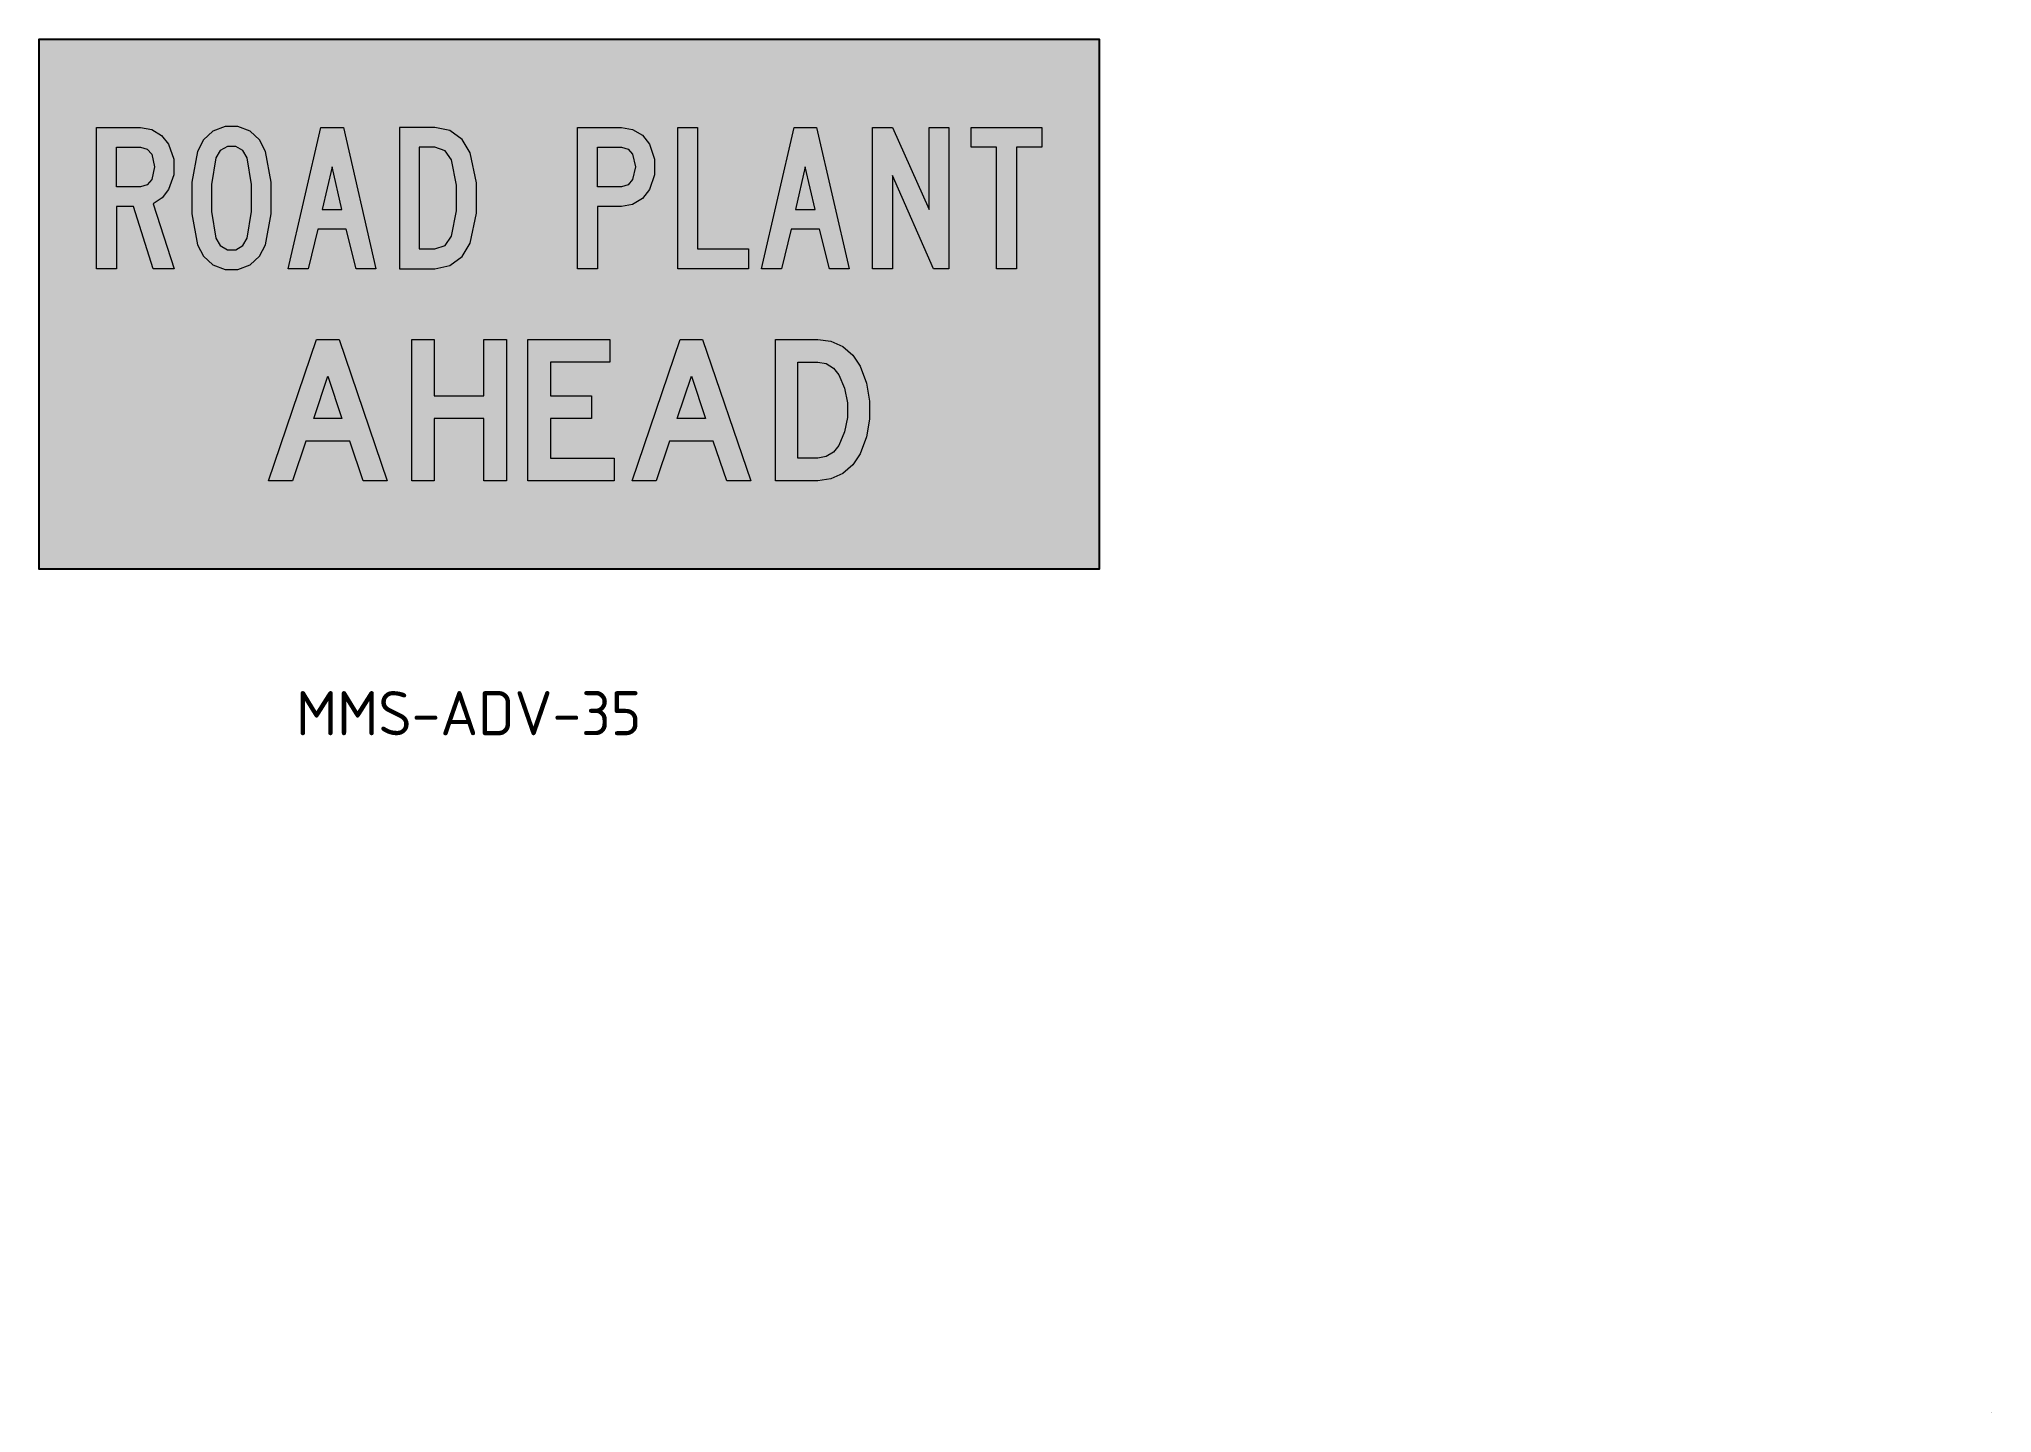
# Model space of a CAD drawing. Extents: x 138 to 359, y 73 to 229.
import ezdxf

# ---------------------------------------------------------------- set-up
doc = ezdxf.new("R2010")
doc.units = 0
for name, color, linetype in [('L25', 1, 'CONTINUOUS'), ('TBLK18', 4, 'CONTINUOUS'), ('yellow', 50, 'CONTINUOUS')]:
    doc.layers.add(name, color=color, linetype=linetype)
doc.styles.add('ISO', font='iso3098b.shx')

msp = doc.modelspace()

# ---------------------------------------------------------------- hatches: boundary and pattern name
at = {"layer": 'L25'}
h = msp.add_hatch(color=256, dxfattribs=at)
h.paths.add_polyline_path([(179.13, 202.65), (183.13, 202.65), (184.83, 203.01), (186.24, 204.02), (187.13, 205.53), (187.87, 208.92), (187.87, 212.38), (187.13, 215.77), (186.24, 217.28), (184.83, 218.29), (183.13, 218.65), (179.13, 218.65)])
h.paths.add_polyline_path([(181.37, 204.89), (183.13, 204.89), (184.33, 205.29), (185.04, 206.33), (185.59, 209.19), (185.59, 212.1), (185.04, 214.97), (184.33, 216), (183.13, 216.41), (181.37, 216.41)], flags=16)
h.paths.add_polyline_path([(166.55, 202.65), (170.23, 218.65), (172.79, 218.65), (176.46, 202.65), (174.23, 202.65), (173.11, 207.13), (169.91, 207.13), (168.79, 202.65)])
h.paths.add_polyline_path([(163.97, 205.37), (164.63, 208.87), (164.63, 212.43), (163.97, 215.93), (163.3, 217.23), (162.22, 218.21), (160.86, 218.74), (159.39, 218.74), (158.03, 218.21), (156.95, 217.23), (156.29, 215.93), (155.63, 212.43), (155.63, 208.87), (156.29, 205.37), (156.95, 204.07), (158.03, 203.09), (159.39, 202.56), (160.86, 202.56), (162.22, 203.09), (163.3, 204.07)])
h.paths.add_polyline_path([(161.88, 206.09), (162.4, 209.11), (162.4, 212.19), (161.88, 215.21), (161.41, 216.03), (160.6, 216.5), (159.66, 216.5), (158.84, 216.03), (158.37, 215.21), (157.86, 212.19), (157.86, 209.11), (158.37, 206.09), (158.84, 205.27), (159.66, 204.8), (160.6, 204.8), (161.41, 205.27)], flags=16)
h.paths.add_polyline_path([(151.25, 210.01), (153.65, 202.65), (151.25, 202.65), (149.02, 209.69), (147.1, 209.69), (147.1, 202.65), (144.85, 202.65), (144.85, 218.65), (149.81, 218.65), (151.09, 218.42), (152.2, 217.74), (153.01, 216.73), (153.58, 215.05), (153.58, 213.29), (153.01, 211.61), (152.27, 210.66)])
h.paths.add_polyline_path([(147.1, 216.41), (149.81, 216.41), (150.57, 216.19), (151.09, 215.61), (151.42, 214.17), (151.09, 212.73), (150.57, 212.14), (149.81, 211.93), (147.1, 211.93)], flags=16)
h.paths.add_polyline_path([(171.51, 214.17), (170.39, 209.37), (172.63, 209.37)], flags=16)
h = msp.add_hatch(color=256, dxfattribs=at)
h.paths.add_polyline_path([(246.73, 202.65), (246.73, 216.41), (243.85, 216.41), (243.85, 218.65), (251.85, 218.65), (251.85, 216.41), (248.97, 216.41), (248.97, 202.65)])
h.paths.add_polyline_path([(232.7, 202.65), (232.7, 218.65), (234.94, 218.65), (239.1, 209.37), (239.1, 218.65), (241.34, 218.65), (241.34, 202.65), (239.58, 202.65), (234.94, 213.21), (234.94, 202.65)])
h.paths.add_polyline_path([(220.12, 202.65), (223.81, 218.65), (226.36, 218.65), (230.04, 202.65), (227.8, 202.65), (226.68, 207.13), (223.49, 207.13), (222.37, 202.65)])
h.paths.add_polyline_path([(210.65, 202.65), (210.65, 218.65), (212.89, 218.65), (212.89, 204.89), (218.64, 204.89), (218.64, 202.65)])
h.paths.add_polyline_path([(199.3, 202.65), (199.3, 218.65), (204.26, 218.65), (205.53, 218.41), (206.64, 217.75), (207.46, 216.73), (208.02, 215.05), (208.02, 213.28), (207.46, 211.61), (206.64, 210.59), (205.53, 209.92), (204.26, 209.69), (201.54, 209.69), (201.54, 202.65)])
h.paths.add_polyline_path([(204.26, 211.93), (201.54, 211.93), (201.54, 216.41), (204.26, 216.41), (205.01, 216.19), (205.53, 215.61), (205.87, 214.17), (205.53, 212.73), (205.01, 212.15)], flags=16)
h.paths.add_polyline_path([(225.08, 214.17), (223.96, 209.37), (226.2, 209.37)], flags=16)
h = msp.add_hatch(color=256, dxfattribs=at)
h.paths.add_polyline_path([(205.47, 178.65), (210.91, 194.65), (213.46, 194.65), (218.9, 178.65), (216.18, 178.65), (214.66, 183.13), (209.71, 183.13), (208.19, 178.65)])
h.paths.add_polyline_path([(213.79, 185.69), (210.59, 185.69), (212.18, 190.49)], flags=16)
h.paths.add_polyline_path([(193.67, 194.65), (202.95, 194.65), (202.95, 192.09), (196.23, 192.09), (196.23, 188.25), (200.86, 188.25), (200.86, 185.69), (196.23, 185.69), (196.23, 181.21), (203.43, 181.21), (203.43, 178.65), (193.67, 178.65)])
h.paths.add_polyline_path([(180.53, 194.65), (183.08, 194.65), (183.08, 188.25), (188.68, 188.25), (188.68, 194.65), (191.24, 194.65), (191.24, 178.65), (188.68, 178.65), (188.68, 185.69), (183.08, 185.69), (183.08, 178.65), (180.53, 178.65)])
h.paths.add_polyline_path([(164.31, 178.65), (169.75, 194.65), (172.31, 194.65), (177.75, 178.65), (175.03, 178.65), (173.51, 183.13), (168.55, 183.13), (167.03, 178.65)])
h.paths.add_polyline_path([(172.63, 185.69), (169.43, 185.69), (171.03, 190.49)], flags=16)
h.paths.add_polyline_path([(226.48, 181.21), (224.24, 181.21), (224.24, 192.09), (226.48, 192.09), (227.44, 191.91), (228.27, 191.41), (228.88, 190.65), (229.52, 189.11), (229.84, 187.48), (229.84, 185.82), (229.52, 184.19), (228.88, 182.65), (228.27, 181.89), (227.44, 181.39)], flags=16)
h.paths.add_polyline_path([(226.48, 178.65), (221.69, 178.65), (221.69, 194.65), (226.48, 194.65), (227.96, 194.44), (229.32, 193.83), (230.46, 192.86), (231.28, 191.61), (232, 189.69), (232.36, 187.67), (232.36, 185.63), (232, 183.61), (231.28, 181.69), (230.46, 180.44), (229.32, 179.47), (227.96, 178.86)])
at = {"layer": 'TBLK18', "linetype": 'Continuous', "lineweight": 0}
h = msp.add_hatch(color=256, dxfattribs=at)
edge = h.paths.add_edge_path()
edge.add_spline(control_points=[(359.34, 73.22), (359.34, 73.22), (359.34, 73.22), (359.34, 73.21), (359.34, 73.21), (359.34, 73.2), (359.34, 73.2), (359.34, 73.19), (359.34, 73.19), (359.34, 73.18), (359.34, 73.18), (359.34, 73.17), (359.34, 73.16), (359.34, 73.16), (359.34, 73.15), (359.34, 73.15), (359.34, 73.14), (359.34, 73.14), (359.35, 73.14), (359.35, 73.14), (359.35, 73.14), (359.36, 73.13), (359.36, 73.13), (359.36, 73.13), (359.37, 73.13), (359.37, 73.13), (359.38, 73.13), (359.38, 73.13), (359.38, 73.13), (359.39, 73.13), (359.39, 73.13), (359.39, 73.13), (359.4, 73.13), (359.41, 73.13), (359.4, 73.13), (359.39, 73.14), (359.39, 73.14), (359.38, 73.15), (359.38, 73.16), (359.38, 73.16), (359.37, 73.17), (359.37, 73.17), (359.36, 73.18), (359.36, 73.19), (359.36, 73.19), (359.35, 73.2), (359.35, 73.21), (359.35, 73.21), (359.35, 73.22), (359.35, 73.22), (359.34, 73.22)], knot_values=[0, 0, 0, 0, 0.054791, 0.109654, 0.164445, 0.219309, 0.2741, 0.328964, 0.383755, 0.438619, 0.49341, 0.548273, 0.603065, 0.657928, 0.71272, 0.767583, 0.822422, 0.877285, 0.915081, 0.952877, 0.990673, 1.02841, 1.066205, 1.103978, 1.141774, 1.179511, 1.217306, 1.255102, 1.292898, 1.330635, 1.368431, 1.406164, 1.44396, 1.481697, 1.557116, 1.631571, 1.705158, 1.777977, 1.850139, 1.921715, 1.992768, 2.063376, 2.133612, 2.203535, 2.273205, 2.342659, 2.411987, 2.481144, 2.550218, 2.619224, 2.619224, 2.619224, 2.619224], degree=3, periodic=0)
h = msp.add_hatch(color=256, dxfattribs=at)
edge = h.paths.add_edge_path()
edge.add_spline(control_points=[(359.34, 73.22), (359.34, 73.22), (359.34, 73.22), (359.34, 73.21), (359.34, 73.21), (359.34, 73.2), (359.34, 73.2), (359.34, 73.19), (359.34, 73.19), (359.34, 73.18), (359.34, 73.18), (359.34, 73.17), (359.34, 73.16), (359.34, 73.16), (359.34, 73.15), (359.34, 73.15), (359.34, 73.14), (359.34, 73.14), (359.35, 73.14), (359.35, 73.14), (359.35, 73.14), (359.36, 73.13), (359.36, 73.13), (359.36, 73.13), (359.37, 73.13), (359.37, 73.13), (359.38, 73.13), (359.38, 73.13), (359.38, 73.13), (359.39, 73.13), (359.39, 73.13), (359.39, 73.13), (359.4, 73.13), (359.41, 73.13), (359.4, 73.13), (359.39, 73.14), (359.39, 73.14), (359.38, 73.15), (359.38, 73.16), (359.38, 73.16), (359.37, 73.17), (359.37, 73.17), (359.36, 73.18), (359.36, 73.19), (359.36, 73.19), (359.35, 73.2), (359.35, 73.21), (359.35, 73.21), (359.35, 73.22), (359.35, 73.22), (359.34, 73.22)], knot_values=[0, 0, 0, 0, 0.054791, 0.109654, 0.164445, 0.219309, 0.2741, 0.328964, 0.383755, 0.438619, 0.49341, 0.548273, 0.603065, 0.657928, 0.71272, 0.767583, 0.822422, 0.877285, 0.915081, 0.952877, 0.990673, 1.02841, 1.066205, 1.103978, 1.141774, 1.179511, 1.217306, 1.255102, 1.292898, 1.330635, 1.368431, 1.406164, 1.44396, 1.481697, 1.557116, 1.631571, 1.705158, 1.777977, 1.850139, 1.921715, 1.992768, 2.063376, 2.133612, 2.203535, 2.273205, 2.342659, 2.411987, 2.481144, 2.550218, 2.619224, 2.619224, 2.619224, 2.619224], degree=3, periodic=0)
h = msp.add_hatch(color=256, dxfattribs=at)
edge = h.paths.add_edge_path()
edge.add_spline(control_points=[(359.34, 73.22), (359.34, 73.22), (359.34, 73.22), (359.34, 73.21), (359.34, 73.21), (359.34, 73.2), (359.34, 73.2), (359.34, 73.19), (359.34, 73.19), (359.34, 73.18), (359.34, 73.18), (359.34, 73.17), (359.34, 73.16), (359.34, 73.16), (359.34, 73.15), (359.34, 73.15), (359.34, 73.14), (359.34, 73.14), (359.35, 73.14), (359.35, 73.14), (359.35, 73.14), (359.36, 73.13), (359.36, 73.13), (359.36, 73.13), (359.37, 73.13), (359.37, 73.13), (359.38, 73.13), (359.38, 73.13), (359.38, 73.13), (359.39, 73.13), (359.39, 73.13), (359.39, 73.13), (359.4, 73.13), (359.41, 73.13), (359.4, 73.13), (359.39, 73.14), (359.39, 73.14), (359.38, 73.15), (359.38, 73.16), (359.38, 73.16), (359.37, 73.17), (359.37, 73.17), (359.36, 73.18), (359.36, 73.19), (359.36, 73.19), (359.35, 73.2), (359.35, 73.21), (359.35, 73.21), (359.35, 73.22), (359.35, 73.22), (359.34, 73.22)], knot_values=[0, 0, 0, 0, 0.054791, 0.109654, 0.164445, 0.219309, 0.2741, 0.328964, 0.383755, 0.438619, 0.49341, 0.548273, 0.603065, 0.657928, 0.71272, 0.767583, 0.822422, 0.877285, 0.915081, 0.952877, 0.990673, 1.02841, 1.066205, 1.103978, 1.141774, 1.179511, 1.217306, 1.255102, 1.292898, 1.330635, 1.368431, 1.406164, 1.44396, 1.481697, 1.557116, 1.631571, 1.705158, 1.777977, 1.850139, 1.921715, 1.992768, 2.063376, 2.133612, 2.203535, 2.273205, 2.342659, 2.411987, 2.481144, 2.550218, 2.619224, 2.619224, 2.619224, 2.619224], degree=3, periodic=0)
h = msp.add_hatch(color=256, dxfattribs=at)
edge = h.paths.add_edge_path()
edge.add_spline(control_points=[(359.34, 73.22), (359.34, 73.22), (359.34, 73.22), (359.34, 73.21), (359.34, 73.21), (359.34, 73.2), (359.34, 73.2), (359.34, 73.19), (359.34, 73.19), (359.34, 73.18), (359.34, 73.18), (359.34, 73.17), (359.34, 73.16), (359.34, 73.16), (359.34, 73.15), (359.34, 73.15), (359.34, 73.14), (359.34, 73.14), (359.35, 73.14), (359.35, 73.14), (359.35, 73.14), (359.36, 73.13), (359.36, 73.13), (359.36, 73.13), (359.37, 73.13), (359.37, 73.13), (359.38, 73.13), (359.38, 73.13), (359.38, 73.13), (359.39, 73.13), (359.39, 73.13), (359.39, 73.13), (359.4, 73.13), (359.41, 73.13), (359.4, 73.13), (359.39, 73.14), (359.39, 73.14), (359.38, 73.15), (359.38, 73.16), (359.38, 73.16), (359.37, 73.17), (359.37, 73.17), (359.36, 73.18), (359.36, 73.19), (359.36, 73.19), (359.35, 73.2), (359.35, 73.21), (359.35, 73.21), (359.35, 73.22), (359.35, 73.22), (359.34, 73.22)], knot_values=[0, 0, 0, 0, 0.054791, 0.109654, 0.164445, 0.219309, 0.2741, 0.328964, 0.383755, 0.438619, 0.49341, 0.548273, 0.603065, 0.657928, 0.71272, 0.767583, 0.822422, 0.877285, 0.915081, 0.952877, 0.990673, 1.02841, 1.066205, 1.103978, 1.141774, 1.179511, 1.217306, 1.255102, 1.292898, 1.330635, 1.368431, 1.406164, 1.44396, 1.481697, 1.557116, 1.631571, 1.705158, 1.777977, 1.850139, 1.921715, 1.992768, 2.063376, 2.133612, 2.203535, 2.273205, 2.342659, 2.411987, 2.481144, 2.550218, 2.619224, 2.619224, 2.619224, 2.619224], degree=3, periodic=0)
h = msp.add_hatch(color=256, dxfattribs=at)
edge = h.paths.add_edge_path()
edge.add_spline(control_points=[(359.34, 73.22), (359.34, 73.22), (359.34, 73.22), (359.34, 73.21), (359.34, 73.21), (359.34, 73.2), (359.34, 73.2), (359.34, 73.19), (359.34, 73.19), (359.34, 73.18), (359.34, 73.18), (359.34, 73.17), (359.34, 73.16), (359.34, 73.16), (359.34, 73.15), (359.34, 73.15), (359.34, 73.14), (359.34, 73.14), (359.35, 73.14), (359.35, 73.14), (359.35, 73.14), (359.36, 73.13), (359.36, 73.13), (359.36, 73.13), (359.37, 73.13), (359.37, 73.13), (359.38, 73.13), (359.38, 73.13), (359.38, 73.13), (359.39, 73.13), (359.39, 73.13), (359.39, 73.13), (359.4, 73.13), (359.41, 73.13), (359.4, 73.13), (359.39, 73.14), (359.39, 73.14), (359.38, 73.15), (359.38, 73.16), (359.38, 73.16), (359.37, 73.17), (359.37, 73.17), (359.36, 73.18), (359.36, 73.19), (359.36, 73.19), (359.35, 73.2), (359.35, 73.21), (359.35, 73.21), (359.35, 73.22), (359.35, 73.22), (359.34, 73.22)], knot_values=[0, 0, 0, 0, 0.054791, 0.109654, 0.164445, 0.219309, 0.2741, 0.328964, 0.383755, 0.438619, 0.49341, 0.548273, 0.603065, 0.657928, 0.71272, 0.767583, 0.822422, 0.877285, 0.915081, 0.952877, 0.990673, 1.02841, 1.066205, 1.103978, 1.141774, 1.179511, 1.217306, 1.255102, 1.292898, 1.330635, 1.368431, 1.406164, 1.44396, 1.481697, 1.557116, 1.631571, 1.705158, 1.777977, 1.850139, 1.921715, 1.992768, 2.063376, 2.133612, 2.203535, 2.273205, 2.342659, 2.411987, 2.481144, 2.550218, 2.619224, 2.619224, 2.619224, 2.619224], degree=3, periodic=0)
h = msp.add_hatch(color=256, dxfattribs=at)
edge = h.paths.add_edge_path()
edge.add_spline(control_points=[(359.34, 73.22), (359.34, 73.22), (359.34, 73.22), (359.34, 73.21), (359.34, 73.21), (359.34, 73.2), (359.34, 73.2), (359.34, 73.19), (359.34, 73.19), (359.34, 73.18), (359.34, 73.18), (359.34, 73.17), (359.34, 73.16), (359.34, 73.16), (359.34, 73.15), (359.34, 73.15), (359.34, 73.14), (359.34, 73.14), (359.35, 73.14), (359.35, 73.14), (359.35, 73.14), (359.36, 73.13), (359.36, 73.13), (359.36, 73.13), (359.37, 73.13), (359.37, 73.13), (359.38, 73.13), (359.38, 73.13), (359.38, 73.13), (359.39, 73.13), (359.39, 73.13), (359.39, 73.13), (359.4, 73.13), (359.41, 73.13), (359.4, 73.13), (359.39, 73.14), (359.39, 73.14), (359.38, 73.15), (359.38, 73.16), (359.38, 73.16), (359.37, 73.17), (359.37, 73.17), (359.36, 73.18), (359.36, 73.19), (359.36, 73.19), (359.35, 73.2), (359.35, 73.21), (359.35, 73.21), (359.35, 73.22), (359.35, 73.22), (359.34, 73.22)], knot_values=[0, 0, 0, 0, 0.054791, 0.109654, 0.164445, 0.219309, 0.2741, 0.328964, 0.383755, 0.438619, 0.49341, 0.548273, 0.603065, 0.657928, 0.71272, 0.767583, 0.822422, 0.877285, 0.915081, 0.952877, 0.990673, 1.02841, 1.066205, 1.103978, 1.141774, 1.179511, 1.217306, 1.255102, 1.292898, 1.330635, 1.368431, 1.406164, 1.44396, 1.481697, 1.557116, 1.631571, 1.705158, 1.777977, 1.850139, 1.921715, 1.992768, 2.063376, 2.133612, 2.203535, 2.273205, 2.342659, 2.411987, 2.481144, 2.550218, 2.619224, 2.619224, 2.619224, 2.619224], degree=3, periodic=0)
h = msp.add_hatch(color=256, dxfattribs=at)
edge = h.paths.add_edge_path()
edge.add_spline(control_points=[(359.34, 73.22), (359.34, 73.22), (359.34, 73.22), (359.34, 73.21), (359.34, 73.21), (359.34, 73.2), (359.34, 73.2), (359.34, 73.19), (359.34, 73.19), (359.34, 73.18), (359.34, 73.18), (359.34, 73.17), (359.34, 73.16), (359.34, 73.16), (359.34, 73.15), (359.34, 73.15), (359.34, 73.14), (359.34, 73.14), (359.35, 73.14), (359.35, 73.14), (359.35, 73.14), (359.36, 73.13), (359.36, 73.13), (359.36, 73.13), (359.37, 73.13), (359.37, 73.13), (359.38, 73.13), (359.38, 73.13), (359.38, 73.13), (359.39, 73.13), (359.39, 73.13), (359.39, 73.13), (359.4, 73.13), (359.41, 73.13), (359.4, 73.13), (359.39, 73.14), (359.39, 73.14), (359.38, 73.15), (359.38, 73.16), (359.38, 73.16), (359.37, 73.17), (359.37, 73.17), (359.36, 73.18), (359.36, 73.19), (359.36, 73.19), (359.35, 73.2), (359.35, 73.21), (359.35, 73.21), (359.35, 73.22), (359.35, 73.22), (359.34, 73.22)], knot_values=[0, 0, 0, 0, 0.054791, 0.109654, 0.164445, 0.219309, 0.2741, 0.328964, 0.383755, 0.438619, 0.49341, 0.548273, 0.603065, 0.657928, 0.71272, 0.767583, 0.822422, 0.877285, 0.915081, 0.952877, 0.990673, 1.02841, 1.066205, 1.103978, 1.141774, 1.179511, 1.217306, 1.255102, 1.292898, 1.330635, 1.368431, 1.406164, 1.44396, 1.481697, 1.557116, 1.631571, 1.705158, 1.777977, 1.850139, 1.921715, 1.992768, 2.063376, 2.133612, 2.203535, 2.273205, 2.342659, 2.411987, 2.481144, 2.550218, 2.619224, 2.619224, 2.619224, 2.619224], degree=3, periodic=0)
h = msp.add_hatch(color=256, dxfattribs=at)
edge = h.paths.add_edge_path()
edge.add_spline(control_points=[(359.34, 73.22), (359.34, 73.22), (359.34, 73.22), (359.34, 73.21), (359.34, 73.21), (359.34, 73.2), (359.34, 73.2), (359.34, 73.19), (359.34, 73.19), (359.34, 73.18), (359.34, 73.18), (359.34, 73.17), (359.34, 73.16), (359.34, 73.16), (359.34, 73.15), (359.34, 73.15), (359.34, 73.14), (359.34, 73.14), (359.35, 73.14), (359.35, 73.14), (359.35, 73.14), (359.36, 73.13), (359.36, 73.13), (359.36, 73.13), (359.37, 73.13), (359.37, 73.13), (359.38, 73.13), (359.38, 73.13), (359.38, 73.13), (359.39, 73.13), (359.39, 73.13), (359.39, 73.13), (359.4, 73.13), (359.41, 73.13), (359.4, 73.13), (359.39, 73.14), (359.39, 73.14), (359.38, 73.15), (359.38, 73.16), (359.38, 73.16), (359.37, 73.17), (359.37, 73.17), (359.36, 73.18), (359.36, 73.19), (359.36, 73.19), (359.35, 73.2), (359.35, 73.21), (359.35, 73.21), (359.35, 73.22), (359.35, 73.22), (359.34, 73.22)], knot_values=[0, 0, 0, 0, 0.054791, 0.109654, 0.164445, 0.219309, 0.2741, 0.328964, 0.383755, 0.438619, 0.49341, 0.548273, 0.603065, 0.657928, 0.71272, 0.767583, 0.822422, 0.877285, 0.915081, 0.952877, 0.990673, 1.02841, 1.066205, 1.103978, 1.141774, 1.179511, 1.217306, 1.255102, 1.292898, 1.330635, 1.368431, 1.406164, 1.44396, 1.481697, 1.557116, 1.631571, 1.705158, 1.777977, 1.850139, 1.921715, 1.992768, 2.063376, 2.133612, 2.203535, 2.273205, 2.342659, 2.411987, 2.481144, 2.550218, 2.619224, 2.619224, 2.619224, 2.619224], degree=3, periodic=0)
at = {"layer": 'yellow'}
h = msp.add_hatch(color=256, dxfattribs=at)
h.paths.add_polyline_path([(258.34, 228.65), (198.34, 228.65), (138.34, 228.65), (138.34, 168.65), (198.34, 168.65), (258.34, 168.65)])
h.paths.add_polyline_path([(202.95, 194.65), (202.95, 192.09), (196.23, 192.09), (196.23, 188.25), (200.86, 188.25), (200.86, 185.69), (196.23, 185.69), (196.23, 181.21), (203.43, 181.21), (203.43, 178.65), (193.67, 178.65), (193.67, 194.65)], flags=16)
h.paths.add_polyline_path([(199.3, 202.65), (199.3, 218.65), (204.26, 218.65), (205.53, 218.41), (206.64, 217.75), (207.46, 216.73), (208.02, 215.05), (208.02, 213.28), (207.46, 211.61), (206.64, 210.59), (205.53, 209.92), (204.26, 209.69), (201.54, 209.69), (201.54, 202.65)], flags=16)
h.paths.add_polyline_path([(191.24, 194.65), (191.24, 178.65), (188.68, 178.65), (188.68, 185.69), (183.08, 185.69), (183.08, 178.65), (180.53, 178.65), (180.53, 194.65), (183.08, 194.65), (183.08, 188.25), (188.68, 188.25), (188.68, 194.65)], flags=16)
h.paths.add_polyline_path([(210.91, 194.65), (213.46, 194.65), (218.9, 178.65), (216.18, 178.65), (214.66, 183.13), (209.71, 183.13), (208.19, 178.65), (205.47, 178.65)], flags=16)
h.paths.add_polyline_path([(210.65, 202.65), (210.65, 218.65), (212.89, 218.65), (212.89, 204.89), (218.64, 204.89), (218.64, 202.65)], flags=16)
h.paths.add_polyline_path([(201.54, 211.93), (201.54, 216.41), (204.26, 216.41), (205.01, 216.19), (205.53, 215.61), (205.87, 214.17), (205.53, 212.73), (205.01, 212.15), (204.26, 211.93)], flags=0)
h.paths.add_polyline_path([(187.13, 205.53), (186.24, 204.02), (184.83, 203.01), (183.13, 202.65), (179.13, 202.65), (179.13, 218.65), (183.13, 218.65), (184.83, 218.29), (186.24, 217.28), (187.13, 215.77), (187.87, 212.38), (187.87, 208.92)], flags=16)
h.paths.add_polyline_path([(212.18, 190.49), (213.79, 185.69), (210.59, 185.69)], flags=0)
h.paths.add_polyline_path([(185.04, 206.33), (184.33, 205.29), (183.13, 204.89), (181.37, 204.89), (181.37, 216.41), (183.13, 216.41), (184.33, 216), (185.04, 214.97), (185.59, 212.1), (185.59, 209.19)], flags=0)
h.paths.add_polyline_path([(220.12, 202.65), (223.81, 218.65), (226.36, 218.65), (230.04, 202.65), (227.8, 202.65), (226.68, 207.13), (223.49, 207.13), (222.37, 202.65)], flags=16)
h.paths.add_polyline_path([(221.69, 194.65), (226.48, 194.65), (227.96, 194.44), (229.32, 193.83), (230.46, 192.86), (231.28, 191.61), (232, 189.69), (232.36, 187.67), (232.36, 185.63), (232, 183.61), (231.28, 181.69), (230.46, 180.44), (229.32, 179.47), (227.96, 178.86), (226.48, 178.65), (221.69, 178.65)], flags=16)
h.paths.add_polyline_path([(176.46, 202.65), (174.23, 202.65), (173.11, 207.13), (169.91, 207.13), (168.79, 202.65), (166.55, 202.65), (170.23, 218.65), (172.79, 218.65)], flags=16)
h.paths.add_polyline_path([(224.24, 192.09), (226.48, 192.09), (227.44, 191.91), (228.27, 191.41), (228.88, 190.65), (229.52, 189.11), (229.84, 187.48), (229.84, 185.82), (229.52, 184.19), (228.88, 182.65), (228.27, 181.89), (227.44, 181.39), (226.48, 181.21), (224.24, 181.21)], flags=0)
h.paths.add_polyline_path([(223.96, 209.37), (225.08, 214.17), (226.2, 209.37)], flags=0)
h.paths.add_polyline_path([(177.75, 178.65), (175.03, 178.65), (173.51, 183.13), (168.55, 183.13), (167.03, 178.65), (164.31, 178.65), (169.75, 194.65), (172.31, 194.65)], flags=16)
h.paths.add_polyline_path([(172.63, 209.37), (170.39, 209.37), (171.51, 214.17)], flags=0)
h.paths.add_polyline_path([(172.63, 185.69), (169.43, 185.69), (171.03, 190.49)], flags=0)
h.paths.add_polyline_path([(232.7, 202.65), (232.7, 218.65), (234.94, 218.65), (239.1, 209.37), (239.1, 218.65), (241.34, 218.65), (241.34, 202.65), (239.58, 202.65), (234.94, 213.21), (234.94, 202.65)], flags=16)
h.paths.add_polyline_path([(163.97, 205.37), (163.3, 204.07), (162.22, 203.09), (160.86, 202.56), (159.39, 202.56), (158.03, 203.09), (156.95, 204.07), (156.29, 205.37), (155.63, 208.87), (155.63, 212.43), (156.29, 215.93), (156.95, 217.23), (158.03, 218.21), (159.39, 218.74), (160.86, 218.74), (162.22, 218.21), (163.3, 217.23), (163.97, 215.93), (164.63, 212.43), (164.63, 208.87)], flags=16)
h.paths.add_polyline_path([(161.88, 206.09), (161.41, 205.27), (160.6, 204.8), (159.66, 204.8), (158.84, 205.27), (158.37, 206.09), (157.86, 209.11), (157.86, 212.19), (158.37, 215.21), (158.84, 216.03), (159.66, 216.5), (160.6, 216.5), (161.41, 216.03), (161.88, 215.21), (162.4, 212.19), (162.4, 209.11)], flags=0)
h.paths.add_polyline_path([(153.65, 202.65), (151.25, 202.65), (149.02, 209.69), (147.1, 209.69), (147.1, 202.65), (144.85, 202.65), (144.85, 218.65), (149.81, 218.65), (151.09, 218.42), (152.2, 217.74), (153.01, 216.73), (153.58, 215.05), (153.58, 213.29), (153.01, 211.61), (152.27, 210.66), (151.25, 210.01)], flags=16)
h.paths.add_polyline_path([(246.73, 202.65), (246.73, 216.41), (243.85, 216.41), (243.85, 218.65), (251.85, 218.65), (251.85, 216.41), (248.97, 216.41), (248.97, 202.65)], flags=16)
h.paths.add_polyline_path([(151.09, 212.73), (150.57, 212.14), (149.81, 211.93), (147.1, 211.93), (147.1, 216.41), (149.81, 216.41), (150.57, 216.19), (151.09, 215.61), (151.42, 214.17)], flags=0)

# ---------------------------------------------------------------- linework, layer by layer
at = {"layer": 'L25'}
for points in [[(198.34, 168.65), (138.34, 168.65), (138.34, 228.65), (198.34, 228.65)], [(198.34, 228.65), (258.34, 228.65), (258.34, 168.65), (198.34, 168.65)]]:
    msp.add_lwpolyline(points, dxfattribs=at)
at = {"layer": 'L25', "lineweight": 0}
for points in [[(151.25, 210.01), (153.65, 202.65), (151.25, 202.65), (149.02, 209.69), (147.1, 209.69), (147.1, 202.65), (144.85, 202.65), (144.85, 218.65), (149.81, 218.65), (151.09, 218.42), (152.2, 217.74), (153.01, 216.73), (153.58, 215.05), (153.58, 213.29), (153.01, 211.61), (152.27, 210.66)], [(163.97, 205.37), (164.63, 208.87), (164.63, 212.43), (163.97, 215.93), (163.3, 217.23), (162.22, 218.21), (160.86, 218.74), (159.39, 218.74), (158.03, 218.21), (156.95, 217.23), (156.29, 215.93), (155.63, 212.43), (155.63, 208.87), (156.29, 205.37), (156.95, 204.07), (158.03, 203.09), (159.39, 202.56), (160.86, 202.56), (162.22, 203.09), (163.3, 204.07), (163.97, 205.37)], [(166.55, 202.65), (170.23, 218.65), (172.79, 218.65), (176.46, 202.65), (174.23, 202.65), (173.11, 207.13), (169.91, 207.13), (168.79, 202.65), (166.55, 202.65)], [(179.13, 202.65), (183.13, 202.65), (184.83, 203.01), (186.24, 204.02), (187.13, 205.53), (187.87, 208.92), (187.87, 212.38), (187.13, 215.77), (186.24, 217.28), (184.83, 218.29), (183.13, 218.65), (179.13, 218.65), (179.13, 202.65)], [(199.3, 202.65), (199.3, 218.65), (204.26, 218.65), (205.53, 218.41), (206.64, 217.75), (207.46, 216.73), (208.02, 215.05), (208.02, 213.28), (207.46, 211.61), (206.64, 210.59), (205.53, 209.92), (204.26, 209.69), (201.54, 209.69), (201.54, 202.65)], [(210.65, 202.65), (210.65, 218.65), (212.89, 218.65), (212.89, 204.89), (218.64, 204.89), (218.64, 202.65), (210.65, 202.65)], [(220.12, 202.65), (223.81, 218.65), (226.36, 218.65), (230.04, 202.65), (227.8, 202.65), (226.68, 207.13), (223.49, 207.13), (222.37, 202.65), (220.12, 202.65)], [(232.7, 202.65), (232.7, 218.65), (234.94, 218.65), (239.1, 209.37), (239.1, 218.65), (241.34, 218.65), (241.34, 202.65), (239.58, 202.65), (234.94, 213.21), (234.94, 202.65), (232.7, 202.65)], [(246.73, 202.65), (246.73, 216.41), (243.85, 216.41), (243.85, 218.65), (251.85, 218.65), (251.85, 216.41), (248.97, 216.41), (248.97, 202.65), (246.73, 202.65)], [(147.1, 216.41), (149.81, 216.41), (150.57, 216.19), (151.09, 215.61), (151.42, 214.17), (151.09, 212.73), (150.57, 212.14), (149.81, 211.93), (147.1, 211.93)], [(161.88, 206.09), (162.4, 209.11), (162.4, 212.19), (161.88, 215.21), (161.41, 216.03), (160.6, 216.5), (159.66, 216.5), (158.84, 216.03), (158.37, 215.21), (157.86, 212.19), (157.86, 209.11), (158.37, 206.09), (158.84, 205.27), (159.66, 204.8), (160.6, 204.8), (161.41, 205.27), (161.88, 206.09)], [(181.37, 204.89), (183.13, 204.89), (184.33, 205.29), (185.04, 206.33), (185.59, 209.19), (185.59, 212.1), (185.04, 214.97), (184.33, 216), (183.13, 216.41), (181.37, 216.41), (181.37, 204.89)], [(204.26, 211.93), (201.54, 211.93), (201.54, 216.41), (204.26, 216.41), (205.01, 216.19), (205.53, 215.61), (205.87, 214.17), (205.53, 212.73), (205.01, 212.15)], [(171.51, 214.17), (170.39, 209.37), (172.63, 209.37)], [(225.08, 214.17), (223.96, 209.37), (226.2, 209.37)], [(164.31, 178.65), (169.75, 194.65), (172.31, 194.65), (177.75, 178.65), (175.03, 178.65), (173.51, 183.13), (168.55, 183.13), (167.03, 178.65), (164.31, 178.65)], [(180.53, 194.65), (183.08, 194.65), (183.08, 188.25), (188.68, 188.25), (188.68, 194.65), (191.24, 194.65), (191.24, 178.65), (188.68, 178.65), (188.68, 185.69), (183.08, 185.69), (183.08, 178.65), (180.53, 178.65), (180.53, 194.65)], [(193.67, 194.65), (202.95, 194.65), (202.95, 192.09), (196.23, 192.09), (196.23, 188.25), (200.86, 188.25), (200.86, 185.69), (196.23, 185.69), (196.23, 181.21), (203.43, 181.21), (203.43, 178.65), (193.67, 178.65), (193.67, 194.65)], [(205.47, 178.65), (210.91, 194.65), (213.46, 194.65), (218.9, 178.65), (216.18, 178.65), (214.66, 183.13), (209.71, 183.13), (208.19, 178.65), (205.47, 178.65)], [(226.48, 178.65), (221.69, 178.65), (221.69, 194.65), (226.48, 194.65), (227.96, 194.44), (229.32, 193.83), (230.46, 192.86), (231.28, 191.61), (232, 189.69), (232.36, 187.67), (232.36, 185.63), (232, 183.61), (231.28, 181.69), (230.46, 180.44), (229.32, 179.47), (227.96, 178.86)], [(172.63, 185.69), (169.43, 185.69), (171.03, 190.49), (172.63, 185.69)], [(213.79, 185.69), (210.59, 185.69), (212.18, 190.49), (213.79, 185.69)], [(226.48, 181.21), (224.24, 181.21), (224.24, 192.09), (226.48, 192.09), (227.44, 191.91), (228.27, 191.41), (228.88, 190.65), (229.52, 189.11), (229.84, 187.48), (229.84, 185.82), (229.52, 184.19), (228.88, 182.65), (228.27, 181.89), (227.44, 181.39)]]:
    msp.add_lwpolyline(points, close=True, dxfattribs=at)

# ---------------------------------------------------------------- texts
at = {"layer": 'yellow', "insert": (167.44, 154.84), "char_height": 5, "width": 78.7252, "attachment_point": 1, "style": 'ISO'}
msp.add_mtext('{\\C3;MMS-ADV-35}', dxfattribs=at)

doc.saveas('drawing.dxf')
